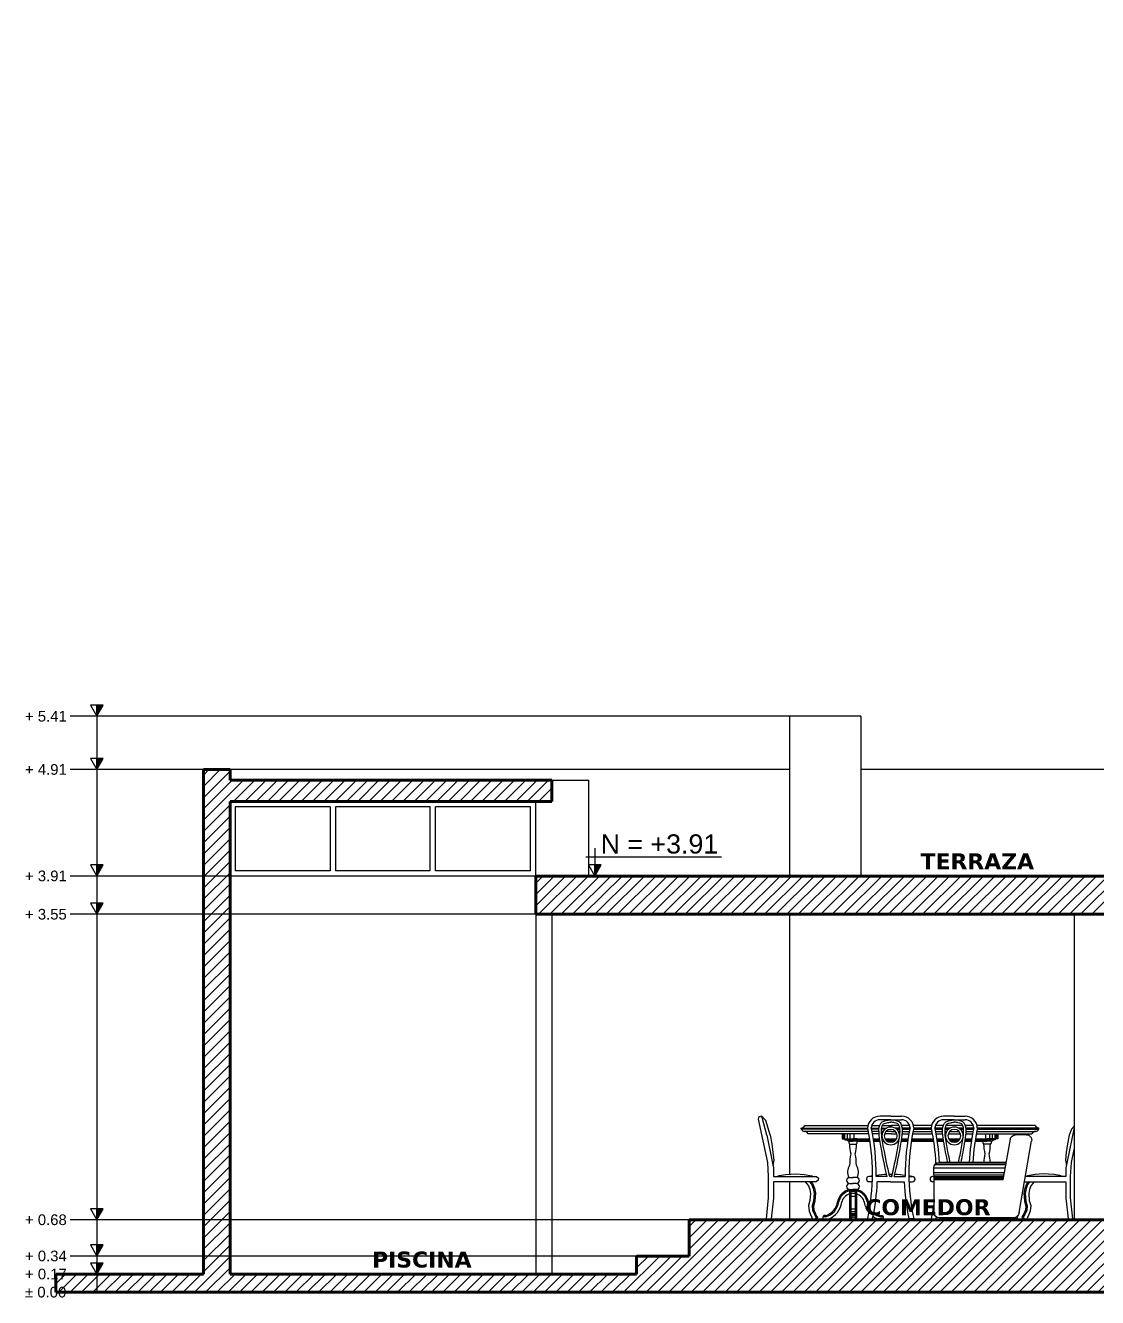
# Model space of a CAD drawing. Header units: inches. Extents: x -31.7 to 1.8, y -1.3 to 12.4.
# Drawn here: x -31.72 to -21.65, y -0.05 to 11.9 of the extents above; entities that cross this region are included whole.
import ezdxf

# ---------------------------------------------------------------- set-up
doc = ezdxf.new("R2010")
doc.units = ezdxf.units.IN
doc.header["$MEASUREMENT"] = 0
for name, color, linetype in [('Cotas', 60, 'Continuous'), ('Mobiliario', 2, 'Continuous'), ('Pared lejana', 152, 'Continuous'), ('Texto', 98, 'Continuous'), ('Textura piso', 8, 'Continuous'), ('Ventana', 4, 'Continuous')]:
    doc.layers.add(name, color=color, linetype=linetype)
doc.layers.add('Paredes', color=5, linetype='Continuous', lineweight=80)
doc.styles.get("Standard").update_dxf_attribs({"font": 'arial.ttf'})

# ---------------------------------------------------------------- blocks, each defined once
blk = doc.blocks.new('sillon4')
at = {"layer": 'Mobiliario', "linetype": 'Continuous', "ltscale": 0.03}
for p, q in [((352.329, 47.242), (352.431, 47.242)), ((352.398, 46.512), (352.28, 47.184)), ((352.529, 46.923), (352.48, 47.201)), ((352.519, 46.982), (353.148, 46.982)), ((352.52, 46.975), (353.174, 46.975)), ((352.52, 46.961), (353.189, 46.961)), ((352.529, 46.927), (353.198, 46.927)), ((352.547, 46.82), (352.529, 46.923)), ((352.536, 46.886), (353.198, 46.886)), ((352.54, 46.863), (353.198, 46.863)), ((352.542, 46.848), (353.198, 46.848)), ((353.198, 46.87), (353.198, 46.932)), ((353.198, 46.87), (353.198, 46.512)), ((352.545, 46.835), (353.198, 46.835)), ((352.547, 46.826), (353.198, 46.826)), ((352.547, 46.82), (353.198, 46.82)), ((352.448, 46.462), (353.148, 46.462)), ((352.455, 46.443), (352.455, 46.462)), ((352.495, 46.443), (352.495, 46.462)), ((353.102, 46.443), (353.102, 46.462)), ((353.142, 46.443), (353.142, 46.462))]:
    blk.add_line(p, q, dxfattribs=at)
at = {"layer": 'Mobiliario'}
for p, q in [((352.455, 46.443), (352.495, 46.443)), ((353.102, 46.443), (353.142, 46.443))]:
    blk.add_line(p, q, dxfattribs=at)
at = {"layer": 'Mobiliario', "linetype": 'Continuous', "ltscale": 0.03}
for centre, start, end in [((352.329, 47.192), 90, 190), ((352.431, 47.192), 10, 90), ((353.148, 46.932), 0, 90), ((352.448, 46.512), 180, 270), ((353.148, 46.512), 270, 0)]:
    blk.add_arc(centre, 0.05, start, end, dxfattribs=at)
blk = doc.blocks.new('mobi elev')
at = {"layer": 'Mobiliario'}
for p, q in [((296.36, 23.785), (296.367, 23.808)), ((296.449, 23.378), (296.36, 23.785)), ((296.367, 23.808), (296.38, 23.809)), ((296.392, 23.812), (296.38, 23.809)), ((296.416, 23.784), (296.392, 23.812)), ((296.438, 23.634), (296.392, 23.812)), ((296.431, 23.772), (296.416, 23.784)), ((297.603, 23.812), (297.5, 23.812)), ((297.603, 23.812), (297.705, 23.812)), ((298.2, 23.812), (298.098, 23.812)), ((298.2, 23.812), (298.302, 23.812)), ((296.47, 23.637), (296.431, 23.772)), ((296.761, 23.7), (297.387, 23.7)), ((296.761, 23.691), (296.761, 23.7)), ((297.388, 23.691), (296.761, 23.691)), ((296.796, 23.723), (297.389, 23.723)), ((297.393, 23.669), (296.797, 23.669)), ((297.421, 23.7), (297.494, 23.7)), ((297.493, 23.691), (297.423, 23.691)), ((297.424, 23.723), (297.498, 23.723)), ((297.493, 23.669), (297.428, 23.669)), ((297.603, 23.778), (297.5, 23.778)), ((297.53, 23.669), (297.515, 23.669)), ((297.55, 23.691), (297.516, 23.691)), ((297.517, 23.7), (297.562, 23.7)), ((297.523, 23.723), (297.609, 23.723)), ((297.609, 23.669), (297.559, 23.669)), ((297.603, 23.778), (297.705, 23.778)), ((297.683, 23.723), (297.609, 23.723)), ((297.609, 23.669), (297.647, 23.669)), ((297.688, 23.7), (297.644, 23.7)), ((297.656, 23.691), (297.689, 23.691)), ((297.675, 23.669), (297.69, 23.669)), ((297.781, 23.723), (297.707, 23.723)), ((297.785, 23.7), (297.712, 23.7)), ((297.712, 23.691), (297.783, 23.691)), ((297.713, 23.669), (297.778, 23.669)), ((297.813, 23.669), (297.99, 23.669)), ((297.986, 23.723), (297.816, 23.723)), ((297.817, 23.691), (297.985, 23.691)), ((297.984, 23.7), (297.819, 23.7)), ((298.091, 23.7), (298.018, 23.7)), ((298.02, 23.691), (298.09, 23.691)), ((298.096, 23.723), (298.022, 23.723)), ((298.025, 23.669), (298.09, 23.669)), ((298.2, 23.778), (298.098, 23.778)), ((298.113, 23.691), (298.147, 23.691)), ((298.113, 23.669), (298.128, 23.669)), ((298.159, 23.7), (298.114, 23.7)), ((298.28, 23.723), (298.12, 23.723)), ((298.156, 23.669), (298.244, 23.669)), ((298.2, 23.778), (298.302, 23.778)), ((298.286, 23.7), (298.241, 23.7)), ((298.253, 23.691), (298.287, 23.691)), ((298.272, 23.669), (298.287, 23.669)), ((298.378, 23.723), (298.304, 23.723)), ((298.382, 23.7), (298.309, 23.7)), ((298.31, 23.691), (298.38, 23.691)), ((298.31, 23.669), (298.375, 23.669)), ((298.41, 23.669), (298.959, 23.669)), ((298.959, 23.723), (298.414, 23.723)), ((298.415, 23.691), (298.994, 23.691)), ((298.994, 23.7), (298.416, 23.7)), ((298.994, 23.691), (298.994, 23.7)), ((299.326, 23.707), (299.259, 23.385)), ((299.299, 23.689), (299.277, 23.633)), ((299.326, 23.719), (299.299, 23.689)), ((296.438, 23.634), (296.49, 23.385)), ((296.47, 23.637), (296.471, 23.633)), ((296.471, 23.633), (296.486, 23.552)), ((296.486, 23.552), (296.497, 23.47)), ((297.397, 23.646), (296.827, 23.646)), ((297.148, 23.646), (297.148, 23.6)), ((297.148, 23.6), (297.249, 23.6)), ((297.152, 23.6), (297.152, 23.646)), ((297.159, 23.6), (297.159, 23.646)), ((297.171, 23.6), (297.171, 23.589)), ((297.171, 23.589), (297.249, 23.589)), ((297.173, 23.6), (297.173, 23.646)), ((297.196, 23.6), (297.196, 23.646)), ((297.216, 23.55), (297.281, 23.55)), ((297.217, 23.578), (297.249, 23.578)), ((297.223, 23.6), (297.223, 23.646)), ((297.288, 23.6), (297.248, 23.6)), ((297.288, 23.589), (297.248, 23.589)), ((297.288, 23.578), (297.248, 23.578)), ((297.26, 23.6), (297.26, 23.646)), ((297.288, 23.6), (297.405, 23.6)), ((297.288, 23.589), (297.407, 23.589)), ((297.288, 23.578), (297.409, 23.578)), ((297.494, 23.646), (297.432, 23.646)), ((297.44, 23.6), (297.5, 23.6)), ((297.442, 23.589), (297.501, 23.589)), ((297.443, 23.578), (297.503, 23.578)), ((297.522, 23.646), (297.517, 23.646)), ((297.522, 23.6), (297.524, 23.6)), ((297.524, 23.589), (297.529, 23.589)), ((297.526, 23.578), (297.536, 23.578)), ((297.609, 23.646), (297.545, 23.646)), ((297.549, 23.6), (297.657, 23.6)), ((297.556, 23.589), (297.649, 23.589)), ((297.568, 23.578), (297.637, 23.578)), ((297.609, 23.646), (297.66, 23.646)), ((297.669, 23.578), (297.68, 23.578)), ((297.677, 23.589), (297.682, 23.589)), ((297.681, 23.6), (297.683, 23.6)), ((297.684, 23.646), (297.689, 23.646)), ((297.702, 23.578), (297.762, 23.578)), ((297.704, 23.589), (297.764, 23.589)), ((297.706, 23.6), (297.766, 23.6)), ((297.711, 23.646), (297.774, 23.646)), ((297.797, 23.578), (298.006, 23.578)), ((297.798, 23.589), (298.004, 23.589)), ((297.8, 23.6), (298.003, 23.6)), ((297.808, 23.646), (297.995, 23.646)), ((298.029, 23.646), (298.091, 23.646)), ((298.037, 23.6), (298.097, 23.6)), ((298.039, 23.589), (298.099, 23.589)), ((298.041, 23.578), (298.1, 23.578)), ((298.114, 23.646), (298.119, 23.646)), ((298.119, 23.6), (298.121, 23.6)), ((298.121, 23.589), (298.126, 23.589)), ((298.123, 23.578), (298.133, 23.578)), ((298.143, 23.646), (298.258, 23.646)), ((298.146, 23.6), (298.254, 23.6)), ((298.153, 23.589), (298.247, 23.589)), ((298.166, 23.578), (298.234, 23.578)), ((298.267, 23.578), (298.277, 23.578)), ((298.274, 23.589), (298.279, 23.589)), ((298.279, 23.6), (298.281, 23.6)), ((298.281, 23.646), (298.286, 23.646)), ((298.3, 23.578), (298.359, 23.578)), ((298.302, 23.589), (298.361, 23.589)), ((298.303, 23.6), (298.363, 23.6)), ((298.309, 23.646), (298.371, 23.646)), ((298.394, 23.578), (298.508, 23.578)), ((298.396, 23.589), (298.508, 23.589)), ((298.397, 23.6), (298.508, 23.6)), ((298.406, 23.646), (298.929, 23.646)), ((298.54, 23.55), (298.475, 23.55)), ((298.496, 23.6), (298.496, 23.646)), ((298.608, 23.6), (298.507, 23.6)), ((298.585, 23.589), (298.507, 23.589)), ((298.545, 23.578), (298.507, 23.578)), ((298.533, 23.6), (298.533, 23.646)), ((298.56, 23.6), (298.56, 23.646)), ((298.583, 23.6), (298.583, 23.646)), ((298.585, 23.6), (298.585, 23.589)), ((298.597, 23.6), (298.597, 23.646)), ((298.604, 23.6), (298.604, 23.646)), ((298.608, 23.646), (298.608, 23.6)), ((299.262, 23.552), (299.251, 23.47)), ((299.277, 23.633), (299.262, 23.552)), ((296.497, 23.47), (296.505, 23.4)), ((299.251, 23.47), (299.244, 23.4)), ((299.299, 23.378), (299.326, 23.499)), ((296.456, 23.244), (296.449, 23.378)), ((296.49, 23.385), (296.501, 23.326)), ((296.505, 23.4), (296.497, 23.348)), ((296.501, 23.326), (296.501, 23.244)), ((299.244, 23.4), (299.252, 23.348)), ((299.259, 23.385), (299.248, 23.326)), ((299.248, 23.326), (299.248, 23.244)), ((299.292, 23.244), (299.299, 23.378)), ((296.456, 23.044), (296.456, 23.244)), ((296.501, 23.244), (296.905, 23.244)), ((296.901, 23.196), (296.501, 23.196)), ((296.501, 23.196), (296.501, 23.041)), ((296.92, 23.211), (296.901, 23.196)), ((296.905, 23.244), (296.924, 23.23)), ((296.924, 23.23), (296.92, 23.211)), ((297.217, 23.236), (297.249, 23.236)), ((297.28, 23.236), (297.248, 23.236)), ((297.375, 23.222), (297.375, 23.219)), ((297.432, 23.244), (297.398, 23.244)), ((297.431, 23.196), (297.398, 23.196)), ((297.57, 23.244), (297.466, 23.244)), ((297.603, 23.196), (297.476, 23.196)), ((297.569, 23.245), (297.57, 23.244)), ((297.591, 23.25), (297.593, 23.244)), ((297.603, 23.244), (297.593, 23.244)), ((297.603, 23.244), (297.612, 23.244)), ((297.603, 23.196), (297.729, 23.196)), ((297.614, 23.25), (297.612, 23.244)), ((297.636, 23.245), (297.636, 23.244)), ((297.636, 23.244), (297.739, 23.244)), ((297.773, 23.244), (297.808, 23.244)), ((297.775, 23.196), (297.808, 23.196)), ((297.83, 23.222), (297.83, 23.219)), ((297.972, 23.222), (297.972, 23.219)), ((298.007, 23.244), (297.995, 23.244)), ((298.007, 23.196), (297.995, 23.196)), ((298.858, 23.196), (299.248, 23.196)), ((299.248, 23.244), (298.867, 23.244)), ((299.248, 23.196), (299.248, 23.041)), ((299.292, 23.044), (299.292, 23.244)), ((297.217, 23.179), (297.249, 23.179)), ((297.217, 23.122), (297.249, 23.122)), ((297.217, 23.122), (297.217, 22.844)), ((297.228, 23.122), (297.228, 22.844)), ((297.228, 23.117), (297.269, 23.117)), ((297.228, 23.107), (297.269, 23.107)), ((297.228, 23.088), (297.269, 23.088)), ((297.28, 23.179), (297.248, 23.179)), ((297.28, 23.122), (297.248, 23.122)), ((297.269, 23.122), (297.269, 22.844)), ((297.28, 23.122), (297.28, 22.844)), ((296.436, 22.846), (296.456, 23.044)), ((296.501, 23.041), (296.48, 22.846)), ((297.228, 23.059), (297.269, 23.059)), ((299.248, 23.041), (299.269, 22.846)), ((299.313, 22.846), (299.292, 23.044)), ((296.436, 22.846), (296.442, 22.838)), ((296.474, 22.838), (296.442, 22.838)), ((296.458, 22.838), (296.442, 22.838)), ((296.474, 22.838), (296.48, 22.846)), ((296.861, 22.859), (296.868, 22.838)), ((296.901, 22.838), (296.868, 22.838)), ((296.974, 22.878), (296.966, 22.863)), ((296.966, 22.863), (296.966, 22.846)), ((296.966, 22.846), (296.973, 22.838)), ((296.966, 22.846), (297.018, 22.846)), ((296.991, 22.867), (296.968, 22.867)), ((297.011, 22.838), (296.973, 22.838)), ((296.99, 22.878), (296.974, 22.878)), ((297.018, 22.846), (297.011, 22.838)), ((297.217, 22.878), (297.249, 22.878)), ((297.217, 22.863), (297.249, 22.863)), ((297.221, 22.838), (297.217, 22.844)), ((297.217, 22.844), (297.28, 22.844)), ((297.276, 22.838), (297.221, 22.838)), ((297.228, 22.943), (297.269, 22.943)), ((297.228, 22.915), (297.269, 22.915)), ((297.228, 22.897), (297.269, 22.897)), ((297.228, 22.886), (297.269, 22.886)), ((297.28, 22.878), (297.248, 22.878)), ((297.28, 22.863), (297.248, 22.863)), ((297.276, 22.838), (297.28, 22.844)), ((297.398, 22.838), (297.387, 22.849)), ((297.387, 22.849), (297.432, 22.849)), ((297.421, 22.838), (297.398, 22.838)), ((297.421, 22.838), (297.432, 22.849)), ((297.531, 22.846), (297.479, 22.846)), ((297.479, 22.846), (297.486, 22.838)), ((297.524, 22.838), (297.486, 22.838)), ((297.506, 22.867), (297.529, 22.867)), ((297.507, 22.878), (297.523, 22.878)), ((297.523, 22.878), (297.531, 22.863)), ((297.531, 22.846), (297.524, 22.838)), ((297.531, 22.863), (297.531, 22.846)), ((297.785, 22.838), (297.773, 22.849)), ((297.819, 22.849), (297.773, 22.849)), ((297.785, 22.838), (297.808, 22.838)), ((297.808, 22.838), (297.819, 22.849)), ((297.984, 22.849), (298.029, 22.849)), ((297.995, 22.838), (297.984, 22.849)), ((298.018, 22.838), (297.995, 22.838)), ((298.018, 22.838), (298.029, 22.849)), ((298.225, 22.858), (298.225, 22.846)), ((298.225, 22.846), (298.232, 22.838)), ((298.225, 22.846), (298.277, 22.846)), ((298.27, 22.838), (298.232, 22.838)), ((298.277, 22.846), (298.27, 22.838)), ((298.416, 22.849), (298.371, 22.849)), ((298.382, 22.838), (298.371, 22.849)), ((298.382, 22.838), (298.405, 22.838)), ((298.405, 22.838), (298.416, 22.849)), ((298.476, 22.858), (298.476, 22.844)), ((298.539, 22.844), (298.476, 22.844)), ((298.479, 22.838), (298.476, 22.844)), ((298.535, 22.838), (298.479, 22.838)), ((298.487, 22.858), (298.487, 22.844)), ((298.528, 22.858), (298.528, 22.844)), ((298.535, 22.838), (298.539, 22.844)), ((298.539, 22.858), (298.539, 22.844)), ((298.79, 22.846), (298.738, 22.846)), ((298.738, 22.846), (298.745, 22.838)), ((298.745, 22.838), (298.783, 22.838)), ((298.79, 22.846), (298.783, 22.838)), ((298.786, 22.867), (298.788, 22.867)), ((298.788, 22.868), (298.79, 22.863)), ((298.79, 22.863), (298.79, 22.846)), ((298.847, 22.838), (298.881, 22.838)), ((298.888, 22.859), (298.881, 22.838)), ((299.275, 22.838), (299.269, 22.846)), ((299.275, 22.838), (299.306, 22.838)), ((299.313, 22.846), (299.306, 22.838))]:
    blk.add_line(p, q, dxfattribs=at)
for points in [[(296.531, 23.244), (296.558, 23.256), (296.615, 23.265), (296.716, 23.27), (296.789, 23.263), (296.861, 23.253), (296.877, 23.244)], [(296.799, 23.196), (296.829, 23.156), (296.842, 23.124), (296.849, 23.085), (296.844, 23.021), (296.83, 22.972), (296.836, 22.92), (296.856, 22.874), (296.863, 22.862), (296.861, 22.859)], [(296.841, 23.196), (296.859, 23.173), (296.875, 23.134), (296.884, 23.087), (296.878, 23.015), (296.865, 22.969), (296.869, 22.929), (296.887, 22.889), (296.9, 22.864), (296.902, 22.861), (296.888, 22.838)], [(296.856, 23.196), (296.869, 23.178), (296.886, 23.137), (296.895, 23.088), (296.889, 23.013), (296.876, 22.968), (296.88, 22.932), (296.897, 22.895), (296.91, 22.87), (296.916, 22.861), (296.901, 22.838)], [(298.893, 23.196), (298.88, 23.178), (298.863, 23.137), (298.853, 23.088), (298.859, 23.013), (298.872, 22.968), (298.868, 22.932), (298.852, 22.895), (298.838, 22.87), (298.833, 22.861), (298.847, 22.838)], [(298.907, 23.196), (298.89, 23.173), (298.874, 23.134), (298.865, 23.087), (298.87, 23.015), (298.884, 22.969), (298.88, 22.929), (298.862, 22.889), (298.848, 22.864), (298.846, 22.861), (298.861, 22.838)], [(299.217, 23.244), (299.191, 23.256), (299.133, 23.265), (299.033, 23.27), (298.96, 23.263), (298.887, 23.253), (298.871, 23.244)], [(298.949, 23.196), (298.92, 23.156), (298.907, 23.124), (298.899, 23.085), (298.904, 23.021), (298.918, 22.972), (298.913, 22.92), (298.892, 22.874), (298.886, 22.862), (298.888, 22.859)]]:
    blk.add_lwpolyline(points, dxfattribs=at)
for centre, radius, start, end in [((297.5, 23.698), 0.114, 90, 180), ((297.705, 23.698), 0.114, 0, 90), ((298.098, 23.698), 0.114, 90, 180), ((298.302, 23.698), 0.114, 0, 90), ((296.757, 23.745), 0.0451, 275.4698, 330.783), ((296.793, 23.702), 0.0332, 198.1399, 271.9552), ((296.794, 23.633), 0.0354, 20.6968, 94.766), ((295.439, 23.274), 1.993, 347.7009, 12.2991), ((295.439, 23.274), 2.027, 359.1665, 12.2991), ((297.5, 23.698), 0.0797, 90, 180), ((297.603, 23.627), 0.0832, 90, 270), ((297.603, 23.627), 0.0604, 90, 270), ((297.603, 23.627), 0.0832, 270, 90), ((297.603, 23.627), 0.0604, 270, 90), ((297.705, 23.698), 0.0797, 0, 90), ((299.766, 23.274), 2.027, 167.7009, 180.8335), ((299.766, 23.274), 1.993, 167.7009, 192.2991), ((296.037, 23.274), 1.993, 2.6793, 12.2991), ((296.037, 23.274), 2.027, 2.9188, 12.2991), ((298.098, 23.698), 0.0797, 90, 180), ((298.2, 23.627), 0.0832, 90, 270), ((298.2, 23.627), 0.0604, 90, 270), ((298.2, 23.627), 0.0832, 270, 90), ((298.2, 23.627), 0.0604, 270, 90), ((298.302, 23.698), 0.0797, 0, 90), ((300.364, 23.274), 2.027, 167.7009, 177.0812), ((300.364, 23.274), 1.993, 167.7009, 177.0312), ((298.962, 23.633), 0.0354, 85.234, 159.3032), ((298.999, 23.745), 0.0451, 209.217, 264.5302), ((298.963, 23.702), 0.0332, 268.0448, 341.8601), ((297.211, 23.599), 0.0221, 206.8466, 284.9234), ((297.228, 23.567), 0.02, 149.3013, 234.4011), ((297.614, 23.556), 0.398, 180.8234, 194.1277), ((296.883, 23.556), 0.398, 345.8723, 359.1766), ((297.269, 23.567), 0.02, 305.5989, 30.6987), ((298.487, 23.567), 0.02, 146.7943, 234.4011), ((298.873, 23.556), 0.398, 180.8234, 194.1277), ((298.141, 23.556), 0.398, 345.8723, 359.1766), ((298.528, 23.567), 0.02, 305.5989, 33.2057), ((298.547, 23.603), 0.0251, 264.8119, 327.1979), ((297.672, 23.357), 0.455, 167.0807, 180.897), ((296.825, 23.357), 0.455, 359.103, 12.9193), ((298.931, 23.357), 0.455, 167.0807, 177.4971), ((298.084, 23.357), 0.455, 2.5029, 12.9193), ((297.311, 23.287), 0.114, 146.1962, 206.8278), ((297.186, 23.287), 0.114, 333.1722, 33.8038), ((297.217, 23.208), 0.0285, 90, 270), ((297.28, 23.208), 0.0285, 270, 90), ((297.398, 23.222), 0.0228, 90, 180), ((297.398, 23.219), 0.0228, 180, 270), ((297.603, 22.265), 1, 99.8276, 101.4912), ((295.485, 23.274), 1.993, 347.7009, 357.7669), ((297.603, 22.265), 1, 92.1549, 97.8439), ((297.597, 22.574), 0.69, 89.5437, 90.7396), ((297.608, 22.574), 0.69, 89.2604, 90.4563), ((297.603, 22.265), 1, 82.1561, 87.8451), ((299.721, 23.274), 1.993, 182.2331, 192.2991), ((297.603, 22.265), 1, 78.5088, 80.1724), ((297.808, 23.222), 0.0228, 0, 90), ((297.808, 23.219), 0.0228, 270, 0), ((297.995, 23.222), 0.0228, 90, 180), ((297.995, 23.219), 0.0228, 180, 270), ((298.2, 22.265), 1, 101.1074, 101.4912), ((297.243, 22.982), 0.142, 100.6151, 169.3537), ((297.243, 22.982), 0.131, 101.549, 169.3537), ((297.243, 22.982), 0.103, 104.816, 169.3537), ((297.217, 23.151), 0.0285, 90, 270), ((297.28, 23.151), 0.0285, 270, 90), ((297.254, 22.982), 0.142, 10.6463, 79.3849), ((297.254, 22.982), 0.131, 10.6463, 78.451), ((297.254, 22.982), 0.103, 10.6463, 75.184), ((296.946, 23.03), 0.159, 285.9772, 352.14), ((296.946, 23.03), 0.17, 285.4295, 352.14), ((296.946, 23.03), 0.198, 291.3682, 352.14), ((297.551, 23.03), 0.198, 187.86, 219.3848), ((297.551, 23.03), 0.17, 187.86, 210.5747), ((297.551, 23.03), 0.159, 187.86, 205.3509), ((296.037, 23.274), 1.993, 347.7009, 351.4588), ((297.551, 23.03), 0.198, 234.6058, 248.6318), ((297.551, 23.03), 0.17, 230.2309, 254.5705), ((297.551, 23.03), 0.159, 227.9108, 254.0228), ((296.082, 23.274), 1.993, 347.7009, 348.1393), ((298.205, 23.03), 0.198, 291.3682, 299.3722), ((300.318, 23.274), 1.993, 192.0563, 192.2991), ((300.364, 23.274), 1.993, 192.0563, 192.2991), ((298.81, 23.03), 0.198, 240.6278, 248.6318)]:
    blk.add_arc(centre, radius, start, end, dxfattribs=at)
for points in [[(297.569, 23.245), (297.502, 23.582), (297.522, 23.758), (297.603, 23.778)], [(297.636, 23.245), (297.703, 23.582), (297.683, 23.758), (297.603, 23.778)]]:
    blk.add_spline(points, degree=3, dxfattribs=at)
for points, knots in [([(297.591, 23.25), (297.573, 23.334), (297.554, 23.417), (297.528, 23.566), (297.517, 23.621), (297.515, 23.697), (297.519, 23.72), (297.535, 23.742), (297.546, 23.747), (297.577, 23.752), (297.59, 23.754), (297.603, 23.755)], [0, 0, 0, 0, 0.2488357, 0.2488357, 0.3650363, 0.3650363, 0.4389947, 0.4389947, 0.4970626, 0.4970626, 0.5282923, 0.5282923, 0.5282923, 0.5282923]), ([(297.614, 23.25), (297.633, 23.334), (297.652, 23.417), (297.678, 23.566), (297.689, 23.621), (297.691, 23.697), (297.686, 23.72), (297.67, 23.742), (297.659, 23.747), (297.628, 23.752), (297.616, 23.754), (297.603, 23.755)], [0, 0, 0, 0, 0.2488357, 0.2488357, 0.3650363, 0.3650363, 0.4389947, 0.4389947, 0.4970626, 0.4970626, 0.5282923, 0.5282923, 0.5282923, 0.5282923]), ([(298.138, 23.377), (298.125, 23.439), (298.1, 23.564), (298.073, 23.765), (298.17, 23.775), (298.2, 23.778)], [0.1457405, 0.1457405, 0.1457405, 0.1457405, 0.3429654, 0.5205537, 0.603293, 0.603293, 0.603293, 0.603293]), ([(298.161, 23.377), (298.151, 23.421), (298.142, 23.468), (298.125, 23.566), (298.114, 23.621), (298.112, 23.697), (298.117, 23.72), (298.132, 23.742), (298.143, 23.747), (298.175, 23.752), (298.187, 23.754), (298.2, 23.755)], [0.1236458, 0.1236458, 0.1236458, 0.1236458, 0.2488357, 0.2488357, 0.3650363, 0.3650363, 0.4389947, 0.4389947, 0.4970626, 0.4970626, 0.5282923, 0.5282923, 0.5282923, 0.5282923]), ([(298.263, 23.377), (298.276, 23.439), (298.3, 23.564), (298.327, 23.765), (298.231, 23.775), (298.2, 23.778)], [0.1457405, 0.1457405, 0.1457405, 0.1457405, 0.3429654, 0.5205537, 0.603293, 0.603293, 0.603293, 0.603293]), ([(298.239, 23.377), (298.249, 23.421), (298.258, 23.468), (298.275, 23.566), (298.286, 23.621), (298.288, 23.697), (298.284, 23.72), (298.268, 23.742), (298.257, 23.747), (298.226, 23.752), (298.213, 23.754), (298.2, 23.755)], [0.1236458, 0.1236458, 0.1236458, 0.1236458, 0.2488357, 0.2488357, 0.3650363, 0.3650363, 0.4389947, 0.4389947, 0.4970626, 0.4970626, 0.5282923, 0.5282923, 0.5282923, 0.5282923])]:
    blk.add_open_spline(points, degree=3, knots=knots, dxfattribs=at)
blk = doc.blocks.new('T')
at = {"ltscale": 0.5}
blk.add_hatch(color=256, dxfattribs=at).paths.add_polyline_path([(2.6, 0), (0, 0), (2.6, -1.5)])
blk.add_line((0, 0), (2.6, 0), dxfattribs=at)
at = {"linetype": 'Continuous', "ltscale": 0.5}
blk.add_lwpolyline([(0, 0), (2.6, -1.5), (2.6, 1.5)], close=True, dxfattribs=at)
blk = doc.blocks.new('nivel c')
at = {"layer": 'Cotas'}
for p, q in [((230.97, 33.232), (230.97, 32.969)), ((230.884, 33.149), (232.159, 33.149))]:
    blk.add_line(p, q, dxfattribs=at)
at = {"layer": 'Cotas', "color": 8, "xscale": 0.03999999999996362, "yscale": 0.03999999999996362, "zscale": 0.03999999999996362, "rotation": 90}
blk.add_blockref('T', (230.97, 32.969), dxfattribs=at)

msp = doc.modelspace()

# ---------------------------------------------------------------- hatches: boundary and pattern name
at = {"layer": 'Textura piso'}
h = msp.add_hatch(dxfattribs=at)
h.set_pattern_fill('ANSI31', color=256, scale=0.6, style=0)
h.set_pattern_definition([(45, (0.2, 0), (-0.05303301, 0.05303301), [])])
h.paths.add_polyline_path([(-25.487, 0.68), (-25.487, 0.34), (-25.982, 0.34), (-25.982, 0.17), (-29.8, 0.17), (-29.8, 4.61), (-26.779, 4.61), (-26.779, 4.81), (-29.8, 4.81), (-29.8, 4.91), (-30.05, 4.91), (-30.05, 0.17), (-31.435, 0.17), (-31.435, 0), (0, 0), (0, 0.17), (-0.3, 0.17), (-0.3, 0.34), (-1.12, 0.34), (-1.12, 2.89), (0.2, 2.89), (0.2, 3.04), (0, 3.04), (0, 11.1), (-0.15, 11.1), (-0.15, 10.3), (-5.083, 10.3), (-5.083, 11.9), (-5.203, 11.9), (-5.203, 3.23), (-5.463, 3.23), (-5.463, 11.9), (-5.583, 11.9), (-5.583, 10.3), (-10.044, 10.3), (-10.044, 11.1), (-10.194, 11.1), (-10.194, 3.23), (-19.786, 3.23), (-19.786, 3.4), (-20.056, 3.4), (-20.056, 3.57), (-20.326, 3.57), (-20.326, 3.74), (-20.596, 3.74), (-20.596, 3.91), (-26.929, 3.91), (-26.929, 3.55), (-21.415, 3.55), (-21.415, 2.89), (-20.612, 2.89), (-20.612, 2.78), (-20.462, 2.78), (-20.462, 2.89), (-10.194, 2.89), (-10.194, 2.64), (-9.193, 2.64), (-6.493, 0.94), (-5.583, 0.94), (-5.583, 0.34), (-9.671, 0.34), (-9.671, 0.51), (-9.941, 0.51), (-9.941, 0.68)])
h.paths.add_polyline_path([(-21.055, 3.23), (-21.055, 3.66), (-20.938, 3.66), (-20.255, 3.23)], flags=16)
h.paths.add_polyline_path([(-9.944, 2.89), (-8.923, 2.89), (-8.923, 2.72), (-8.653, 2.72), (-8.653, 2.55), (-8.383, 2.55), (-8.383, 2.38), (-8.113, 2.38), (-8.113, 2.21), (-7.843, 2.21), (-7.843, 2.04), (-7.573, 2.04), (-7.573, 1.87), (-7.303, 1.87), (-7.303, 1.7), (-7.033, 1.7), (-7.033, 1.53), (-6.763, 1.53), (-6.763, 1.36), (-6.493, 1.36), (-6.493, 1.19), (-5.583, 1.19), (-5.583, 3.83), (-6.493, 3.83), (-9.193, 5.53), (-9.944, 5.53)], flags=17)
h.paths.add_polyline_path([(-9.944, 5.78), (-9.944, 9.93), (-5.583, 9.93), (-5.583, 4.08), (-6.493, 4.08), (-6.493, 4.25), (-6.763, 4.25), (-6.763, 4.42), (-7.033, 4.42), (-7.033, 4.59), (-7.303, 4.59), (-7.303, 4.76), (-7.573, 4.76), (-7.573, 4.93), (-7.843, 4.93), (-7.843, 5.1), (-8.113, 5.1), (-8.113, 5.27), (-8.383, 5.27), (-8.383, 5.44), (-8.653, 5.44), (-8.653, 5.61), (-8.923, 5.61), (-8.923, 5.78)], flags=16)
h.paths.add_polyline_path([(-5.463, 2.89), (-5.463, 0.34), (-2.679, 0.34), (-2.679, 2.89)], flags=17)
h.paths.add_polyline_path([(-5.083, 3.23), (-5.083, 6.12), (-3.67, 6.12), (-3.67, 3.23)], flags=16)
h.paths.add_polyline_path([(-5.083, 6.46), (-5.083, 9.93), (-3.67, 9.93), (-3.67, 6.46)], flags=16)
h.paths.add_polyline_path([(-3.55, 3.23), (-3.55, 6.12), (-0.25, 6.12), (-0.25, 3.23)], flags=16)
h.paths.add_polyline_path([(-3.55, 6.46), (-3.55, 9.93), (-0.25, 9.93), (-0.25, 6.46)], flags=16)
h.paths.add_polyline_path([(-2.579, 2.89), (-2.579, 0.34), (-1.316, 0.34), (-1.316, 2.89)], flags=17)

# ---------------------------------------------------------------- linework, layer by layer
at = {"layer": 'Cotas'}
for p, q in [((-24.547, 5.41), (-31.3, 5.41)), ((-31.05, 5.41), (-31.05, 0)), ((-30.05, 4.91), (-31.3, 4.91)), ((-26.929, 3.91), (-31.3, 3.91)), ((-26.929, 3.55), (-31.3, 3.55)), ((-25.487, 0.68), (-31.3, 0.68)), ((-25.982, 0.34), (-31.3, 0.34)), ((-31.05, 0.17), (-31.3, 0.17)), ((-31.05, 0), (-31.3, 0)), ((-31.3, 0), (-31.3, 0))]:
    msp.add_line(p, q, dxfattribs=at)
at = {"layer": 'Pared lejana'}
for p, q in [((-23.877, 5.41), (-24.547, 5.41)), ((-24.547, 5.41), (-24.547, 3.91)), ((-23.877, 5.41), (-23.877, 3.91)), ((-24.547, 4.91), (-29.8, 4.91)), ((-20.446, 4.91), (-23.877, 4.91)), ((-26.779, 4.81), (-26.429, 4.81)), ((-26.429, 3.91), (-26.429, 4.81)), ((-26.929, 3.91), (-26.929, 4.61)), ((-26.929, 3.55), (-26.929, 0.17)), ((-26.779, 3.55), (-26.779, 0.17)), ((-24.547, 3.55), (-24.547, 1.109)), ((-21.872, 3.55), (-21.872, 0.68)), ((-24.547, 1.038), (-24.547, 0.68))]:
    msp.add_line(p, q, dxfattribs=at)
at = {"layer": 'Paredes'}
for p, q in [((-30.05, 4.91), (-30.05, 0.17)), ((-29.8, 4.91), (-30.05, 4.91)), ((-29.8, 4.91), (-29.8, 4.81)), ((-26.779, 4.81), (-29.8, 4.81)), ((-26.779, 4.61), (-26.779, 4.81)), ((-29.8, 4.61), (-29.8, 0.17)), ((-26.779, 4.61), (-29.8, 4.61)), ((-20.596, 3.91), (-26.929, 3.91)), ((-26.929, 3.91), (-26.929, 3.55)), ((-21.415, 3.55), (-26.929, 3.55)), ((-9.941, 0.68), (-25.487, 0.68)), ((-25.487, 0.68), (-25.487, 0.34)), ((-25.487, 0.34), (-25.982, 0.34)), ((-25.982, 0.34), (-25.982, 0.17)), ((-30.05, 0.17), (-31.435, 0.17)), ((-31.435, 0.17), (-31.435, 0)), ((-25.982, 0.17), (-29.8, 0.17)), ((-31.435, 0), (0, 0))]:
    msp.add_line(p, q, dxfattribs=at)
at = {"layer": 'Ventana'}
for p, q in [((-29.75, 4.56), (-29.75, 3.96)), ((-28.86, 4.56), (-29.75, 4.56)), ((-28.86, 4.56), (-28.86, 3.96)), ((-28.81, 4.56), (-28.81, 3.96)), ((-27.919, 4.56), (-28.81, 4.56)), ((-27.919, 3.96), (-27.919, 4.56)), ((-26.979, 4.56), (-27.869, 4.56)), ((-27.869, 3.96), (-27.869, 4.56)), ((-26.979, 3.96), (-26.979, 4.56)), ((-28.86, 3.96), (-29.75, 3.96)), ((-27.919, 3.96), (-28.81, 3.96)), ((-26.979, 3.96), (-27.869, 3.96))]:
    msp.add_line(p, q, dxfattribs=at)

# ---------------------------------------------------------------- block references
at = {"layer": 'Cotas', "color": 8, "xscale": 0.03999999999996362, "yscale": 0.03999999999996362, "zscale": 0.03999999999996362, "rotation": 90}
for p in [(-31.05, 5.41), (-31.05, 4.91), (-31.05, 3.91), (-31.05, 3.55), (-31.05, 0.68), (-31.05, 0.34), (-31.05, 0.17)]:
    msp.add_blockref('T', p, dxfattribs=at)
at = {"layer": 'Cotas'}
msp.add_blockref('nivel c', (-257.344, -29.059), dxfattribs=at)
at = {"layer": 'Mobiliario'}
msp.add_blockref('mobi elev', (-321.198, -22.158), dxfattribs=at)
at = {"layer": 'Mobiliario', "xscale": -1}
msp.add_blockref('sillon4', (330.008, -45.763), dxfattribs=at)

# ---------------------------------------------------------------- texts
at = {"layer": 'Cotas', "attachment_point": 1}
for s, insert, char_height, width in [('+ 5.41', (-31.725, 5.461), 0.1, 0.37766), ('+ 4.91', (-31.725, 4.961), 0.1, 0.37766), (' N = +3.91', (-26.389, 4.301), 0.18, 1.25261), ('+ 3.91', (-31.725, 3.961), 0.1, 0.37766), ('+ 3.55', (-31.725, 3.601), 0.1, 0.40411), ('+ 0.68', (-31.725, 0.731), 0.1, 0.38864), ('+ 0.34', (-31.725, 0.391), 0.1, 0.3891), ('+ 0.17', (-31.725, 0.221), 0.1, 0.41656), ('± 0.00', (-31.725, 0.051), 0.1, 0.37766)]:
    msp.add_mtext(s, dxfattribs=dict(at, insert=insert, char_height=char_height, width=width))
at = {"layer": 'Texto', "char_height": 0.15, "attachment_point": 1}
for s, insert in [('{\\fVerdana|b1|i0|c0|p34;TERRAZA}', (-23.315, 4.123)), ('{\\fVerdana|b1|i0|c0|p34;COMEDOR}', (-23.834, 0.874)), ('{\\fVerdana|b1|i0|c0|p34;PISCINA}', (-28.466, 0.382))]:
    msp.add_mtext(s, dxfattribs=dict(at, insert=insert))

doc.saveas('drawing.dxf')
